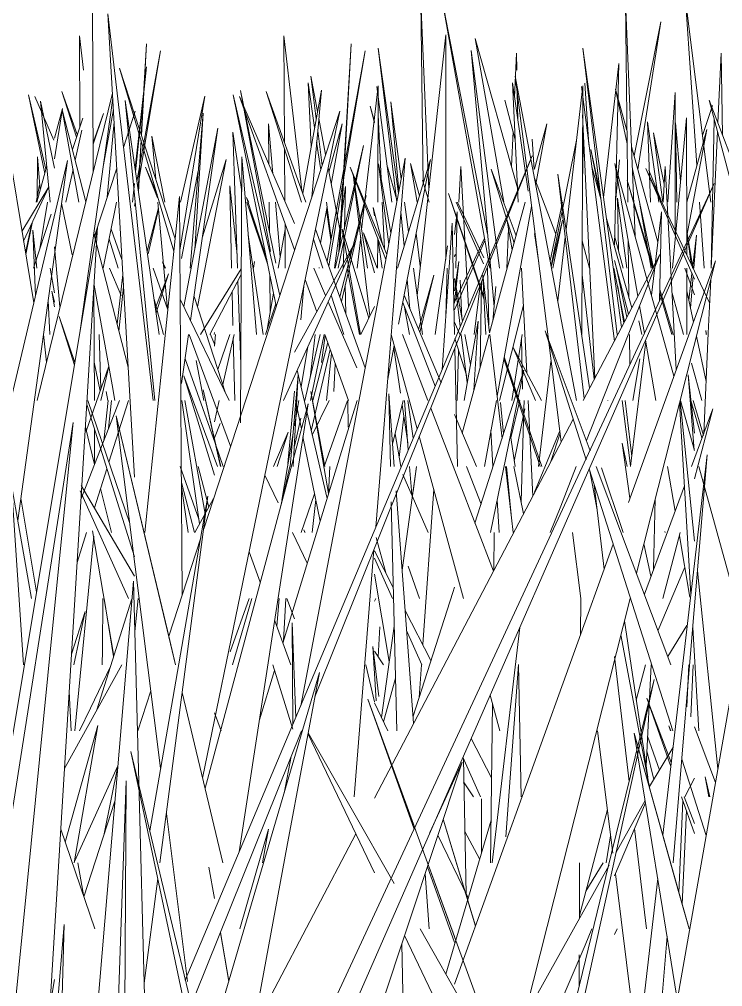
# Model space of a CAD drawing. Header units: millimetres. Extents: x -9575 to 27274, y -4387 to 11354.
# Drawn here: x -6465.49 to -6436.15, y 3075.17 to 3115.57 of the extents above; entities that cross this region are included whole.
import ezdxf

# ---------------------------------------------------------------- set-up
doc = ezdxf.new("R2010")
doc.units = ezdxf.units.MM
doc.layers.add('G-IMPT', color=8, linetype='Continuous', lineweight=9)

# ---------------------------------------------------------------- blocks, each defined once
blk = doc.blocks.new('Grass Array - 25_dwg-V14-North')
at = {"layer": 'G-IMPT'}
for p, q in [((-6445.959, 3106.594), (-6447.846, 3116.378)), ((-6445.868, 3105.172), (-6447.846, 3116.378)), ((-6448.898, 3104.032), (-6447.701, 3114.915)), ((-6447.704, 3105.538), (-6447.701, 3114.915)), ((-6445.277, 3107.931), (-6446.481, 3114.766)), ((-6444.704, 3108.532), (-6446.481, 3114.766)), ((-6446.648, 3114.264), (-6445.687, 3103.568)), ((-6446.648, 3114.264), (-6445.458, 3105.172)), ((-6440.481, 3113.723), (-6441.119, 3108.121)), ((-6440.481, 3113.723), (-6440.664, 3106.147)), ((-6454.795, 3105.381), (-6456.262, 3112.591)), ((-6455.014, 3105.876), (-6456.262, 3112.591)), ((-6440.619, 3112.656), (-6440.134, 3110.362)), ((-6440.619, 3112.656), (-6440.141, 3110.929)), ((-6458.79, 3105.933), (-6457.755, 3112.357)), ((-6458.775, 3107.931), (-6457.755, 3112.357)), ((-6464.209, 3107.931), (-6464.607, 3112.151)), ((-6464.032, 3109.35), (-6464.607, 3112.151)), ((-6464.032, 3109.74), (-6463.694, 3111.849)), ((-6464.032, 3110.611), (-6463.694, 3111.849)), ((-6449.559, 3108.9), (-6449.996, 3112.122)), ((-6449.653, 3108.406), (-6449.996, 3112.122)), ((-6462.85, 3111.439), (-6463.279, 3110.128)), ((-6463.279, 3110.128), (-6462.85, 3111.439)), ((-6462.416, 3110.425), (-6461.979, 3111.635)), ((-6462.415, 3110.351), (-6461.979, 3111.635)), ((-6458.364, 3105.172), (-6457.823, 3111.654)), ((-6458.174, 3105.957), (-6457.823, 3111.654)), ((-6438.237, 3105.172), (-6437.662, 3111.456)), ((-6437.647, 3105.75), (-6437.662, 3111.456)), ((-6436.497, 3111.386), (-6436.632, 3105.172)), ((-6436.632, 3105.172), (-6436.497, 3111.386)), ((-6455.099, 3111.201), (-6455.083, 3109.506)), ((-6455.099, 3111.201), (-6454.917, 3109.122)), ((-6437.65, 3106.53), (-6436.812, 3110.97)), ((-6437.644, 3107.931), (-6436.812, 3110.97)), ((-6462.889, 3110.935), (-6463.165, 3109.682)), ((-6459.8, 3108.896), (-6459.962, 3110.682)), ((-6459.422, 3107.931), (-6459.962, 3110.682)), ((-6456.586, 3110.853), (-6456.391, 3105.172)), ((-6456.586, 3110.853), (-6456.213, 3108.371)), ((-6439.04, 3110.827), (-6438.639, 3107.931)), ((-6439.04, 3110.827), (-6438.586, 3108.682)), ((-6443.307, 3105.275), (-6442.25, 3110.522)), ((-6439.954, 3110.254), (-6438.849, 3106.268)), ((-6441.271, 3108.394), (-6441.642, 3110.127)), ((-6441.271, 3108.212), (-6441.642, 3110.127)), ((-6464.765, 3107.931), (-6464.351, 3109.444)), ((-6449.987, 3106.656), (-6450.507, 3109.533)), ((-6450.081, 3106.161), (-6450.507, 3109.533)), ((-6463.251, 3109.293), (-6463.552, 3107.931)), ((-6445.803, 3109.305), (-6444.851, 3106.214)), ((-6445.803, 3109.305), (-6444.767, 3106.524)), ((-6439.915, 3109.33), (-6439.035, 3105.172)), ((-6465.384, 3106.714), (-6464.258, 3108.572)), ((-6465.316, 3106.302), (-6464.258, 3108.572)), ((-6464.796, 3107.931), (-6464.646, 3108.65)), ((-6464.789, 3107.931), (-6464.646, 3108.65)), ((-6456.635, 3105.172), (-6456.714, 3108.608)), ((-6456.41, 3105.739), (-6456.714, 3108.608)), ((-6452.349, 3105.172), (-6451.883, 3108.58)), ((-6451.933, 3106.806), (-6451.883, 3108.58)), ((-6464.635, 3105.984), (-6464.323, 3107.931)), ((-6463.29, 3105.731), (-6463.733, 3107.891)), ((-6459.308, 3103.469), (-6459.713, 3107.931)), ((-6455.068, 3107.931), (-6455.056, 3106.665)), ((-6454.812, 3107.931), (-6454.612, 3105.643)), ((-6449.259, 3106.688), (-6449.427, 3107.931)), ((-6443.347, 3105.486), (-6442.829, 3107.931)), ((-6440.143, 3105.172), (-6440.538, 3108.1)), ((-6440.494, 3105.922), (-6440.538, 3108.1)), ((-6464.161, 3107.432), (-6464.901, 3105.172)), ((-6464.901, 3105.172), (-6464.161, 3107.432)), ((-6450.678, 3107.357), (-6450.73, 3107.713)), ((-6450.324, 3106.143), (-6450.73, 3107.713)), ((-6449.44, 3106.094), (-6449.572, 3107.529)), ((-6465.236, 3105.822), (-6464.99, 3107)), ((-6465.224, 3105.747), (-6464.962, 3107.06)), ((-6444.926, 3105.941), (-6445.138, 3107.145)), ((-6443.297, 3105.221), (-6442.833, 3107.174)), ((-6443.233, 3105.172), (-6442.833, 3107.174)), ((-6464.932, 3106.757), (-6464.821, 3104.018)), ((-6464.932, 3106.757), (-6464.769, 3105.172)), ((-6464.769, 3105.172), (-6464.932, 3106.757)), ((-6455.94, 3106.551), (-6455.319, 3102.413)), ((-6454.697, 3105.172), (-6454.407, 3106.784)), ((-6451.252, 3102.413), (-6452.025, 3106.803)), ((-6450.91, 3103.084), (-6452.025, 3106.803)), ((-6448.763, 3105.262), (-6448.936, 3106.635)), ((-6440.655, 3106.529), (-6440.295, 3105.172)), ((-6440.295, 3105.172), (-6440.655, 3106.529)), ((-6437.405, 3105.172), (-6437.245, 3106.556)), ((-6437.357, 3105.172), (-6437.245, 3106.556)), ((-6451.979, 3105.172), (-6451.945, 3106.38)), ((-6450.357, 3105.172), (-6450.541, 3106.422)), ((-6463.797, 3103.568), (-6464.032, 3106.062)), ((-6452.979, 3105.172), (-6452.988, 3105.2)), ((-6452.977, 3105.172), (-6452.988, 3105.2)), ((-6448.679, 3102.413), (-6449.053, 3105.172)), ((-6445.911, 3102.815), (-6445.967, 3105.172)), ((-6440.25, 3102.932), (-6440.683, 3105.172)), ((-6440.146, 3103.13), (-6440.583, 3105.172)), ((-6437.639, 3102.413), (-6437.646, 3105.172)), ((-6437.56, 3103.837), (-6437.43, 3104.958)), ((-6456.373, 3104.645), (-6456.254, 3101.17)), ((-6455.04, 3104.891), (-6455.025, 3103.346)), ((-6449.198, 3103.473), (-6449.311, 3104.705)), ((-6447.006, 3102.962), (-6447.339, 3104.745)), ((-6447.339, 3104.745), (-6447.094, 3102.753)), ((-6447.026, 3103.069), (-6447.106, 3104.679)), ((-6437.491, 3103.511), (-6437.383, 3104.85)), ((-6456.58, 3102.782), (-6456.613, 3104.189)), ((-6455.157, 3102.612), (-6454.884, 3104.13)), ((-6451.894, 3104.478), (-6451.869, 3103.263)), ((-6440.529, 3104.413), (-6440.278, 3102.88)), ((-6438.257, 3104.134), (-6437.78, 3102.413)), ((-6437.644, 3104.23), (-6437.368, 3102.928)), ((-6455.225, 3102.413), (-6454.793, 3103.685)), ((-6449.219, 3102.413), (-6449.425, 3103.55)), ((-6445.457, 3099.654), (-6444.462, 3103.629)), ((-6447.111, 3102.413), (-6447.34, 3102.918)), ((-6457.366, 3102.413), (-6457.354, 3102.491)), ((-6464.486, 3102.413), (-6464.366, 3101.247)), ((-6464.366, 3101.247), (-6464.486, 3102.413)), ((-6462.087, 3100.139), (-6462.163, 3102.413)), ((-6457.354, 3101.919), (-6457.309, 3102.413)), ((-6457.211, 3100.946), (-6456.707, 3102.413)), ((-6457.006, 3100.315), (-6456.536, 3102.413)), ((-6456.509, 3099.654), (-6456.569, 3102.267)), ((-6452.886, 3101.242), (-6452.732, 3102.366)), ((-6446.818, 3100.67), (-6447.329, 3102.234)), ((-6447.052, 3102.413), (-6446.803, 3100.388)), ((-6446.668, 3101.154), (-6446.903, 3102.413)), ((-6444.949, 3099.654), (-6444.517, 3102.413)), ((-6437.242, 3102.336), (-6436.841, 3100.441)), ((-6449.591, 3099.951), (-6449.869, 3101.841)), ((-6447.22, 3099.654), (-6447.172, 3101.755)), ((-6457.795, 3099.654), (-6458.122, 3101.317)), ((-6462.122, 3100.037), (-6462.371, 3101.251)), ((-6437.015, 3099.654), (-6437.445, 3101.204)), ((-6457.354, 3098.76), (-6457.154, 3099.654)), ((-6451.792, 3099.654), (-6451.768, 3098.534)), ((-6449.265, 3097.585), (-6449.424, 3099.654)), ((-6449.06, 3098.073), (-6449.279, 3099.654)), ((-6444.987, 3098.092), (-6444.617, 3099.654)), ((-6449.289, 3097.888), (-6449.521, 3099.472)), ((-6444.844, 3097.112), (-6444.407, 3099.297)), ((-6449.452, 3099), (-6449.642, 3097.267)), ((-6449.577, 3096.895), (-6449.817, 3098.26)), ((-6449.123, 3095.727), (-6449.212, 3096.895)), ((-6450.678, 3091.271), (-6450.618, 3091.377))]:
    blk.add_line(p, q, dxfattribs=at)
blk = doc.blocks.new('Grass Array - 25_dwg-V18-North')
at = {"layer": 'G-IMPT'}
for p in [(-6441.271, 3108.394), (-6441.271, 3108.212)]:
    blk.add_line(p, (-6441.642, 3110.127), dxfattribs=at)
blk = doc.blocks.new('Grass Array - Grass Array-440235-North')
for name in ['Grass Array - 25_dwg-V14-North', 'Grass Array - 25_dwg-V18-North']:
    blk.add_blockref(name, (0, 0))
blk = doc.blocks.new('Grass Array - 25_dwg-V28-North')
at = {"layer": 'G-IMPT'}
for p, q in [((-6451.955, 3109.336), (-6451.655, 3114.546)), ((-6451.928, 3109.483), (-6451.655, 3114.546)), ((-6446.542, 3105.172), (-6447.593, 3108.297)), ((-6446.523, 3105.172), (-6447.593, 3108.297)), ((-6439.037, 3105.182), (-6439.857, 3107.92)), ((-6439.072, 3105.172), (-6439.855, 3107.882))]:
    blk.add_line(p, q, dxfattribs=at)
blk = doc.blocks.new('Grass Array - 25_dwg-V32-North')
at = {"layer": 'G-IMPT'}
for p, q in [((-6451.955, 3109.336), (-6451.655, 3114.546)), ((-6451.928, 3109.483), (-6451.655, 3114.546)), ((-6446.101, 3103.86), (-6447.593, 3108.297)), ((-6446.106, 3103.954), (-6447.593, 3108.297)), ((-6452.157, 3105.833), (-6452.036, 3107.931)), ((-6452.116, 3106.011), (-6452.012, 3107.931)), ((-6439.034, 3105.172), (-6439.857, 3107.92)), ((-6439.072, 3105.172), (-6439.855, 3107.882)), ((-6450.678, 3103.579), (-6451.24, 3102.413)), ((-6457.361, 3098.08), (-6457.821, 3100.092)), ((-6457.368, 3098.069), (-6457.821, 3100.092)), ((-6437.024, 3098.088), (-6437.476, 3099.654)), ((-6436.944, 3098.19), (-6437.383, 3099.654))]:
    blk.add_line(p, q, dxfattribs=at)
blk = doc.blocks.new('Grass Array - 25_dwg-V36-North')
at = {"layer": 'G-IMPT'}
for p, q in [((-6451.955, 3109.336), (-6451.655, 3114.546)), ((-6451.928, 3109.483), (-6451.655, 3114.546)), ((-6446.101, 3103.86), (-6447.593, 3108.297)), ((-6446.106, 3103.954), (-6447.593, 3108.297)), ((-6452.157, 3105.833), (-6452.036, 3107.931)), ((-6452.116, 3106.011), (-6452.012, 3107.931)), ((-6439.034, 3105.172), (-6439.857, 3107.92)), ((-6439.072, 3105.172), (-6439.855, 3107.882)), ((-6450.678, 3103.579), (-6451.24, 3102.413)), ((-6444.687, 3099.654), (-6445.273, 3101.397)), ((-6444.634, 3099.654), (-6445.258, 3101.477)), ((-6457.361, 3098.08), (-6457.821, 3100.092)), ((-6457.368, 3098.069), (-6457.821, 3100.092)), ((-6437.024, 3098.088), (-6437.476, 3099.654)), ((-6436.944, 3098.19), (-6437.383, 3099.654))]:
    blk.add_line(p, q, dxfattribs=at)
blk = doc.blocks.new('Grass Array - Grass Array-440908-North')
for name in ['Grass Array - 25_dwg-V32-North', 'Grass Array - 25_dwg-V36-North', 'Grass Array - 25_dwg-V36-North', 'Grass Array - 25_dwg-V28-North']:
    blk.add_blockref(name, (0, 0))
blk = doc.blocks.new('Grass Array - 25_dwg-V38-North')
at = {"layer": 'G-IMPT'}
for p, q in [((-6460.404, 3110.748), (-6460.185, 3114.546)), ((-6460.392, 3110.713), (-6460.185, 3114.546)), ((-6460.485, 3109.336), (-6460.417, 3110.521)), ((-6455.135, 3105.358), (-6456, 3107.931)), ((-6455.162, 3105.488), (-6455.998, 3107.931))]:
    blk.add_line(p, q, dxfattribs=at)
blk = doc.blocks.new('Grass Array - 25_dwg-V42-North')
at = {"layer": 'G-IMPT'}
for p, q in [((-6448.644, 3108.703), (-6448.735, 3116.314)), ((-6448.41, 3108.473), (-6448.735, 3116.314)), ((-6437.222, 3109.474), (-6437.702, 3116.393)), ((-6436.638, 3107.931), (-6437.702, 3116.393)), ((-6439.845, 3109.862), (-6438.729, 3115.463)), ((-6439.689, 3109.299), (-6438.729, 3115.463)), ((-6462.964, 3111.092), (-6462.987, 3114.884)), ((-6462.822, 3113.449), (-6462.987, 3114.884)), ((-6460.584, 3108.79), (-6459.597, 3114.247)), ((-6460.554, 3108.587), (-6459.597, 3114.247)), ((-6460.404, 3110.748), (-6460.185, 3114.546)), ((-6460.392, 3110.713), (-6460.185, 3114.546)), ((-6450.519, 3114.365), (-6449.746, 3107.931)), ((-6450.519, 3114.365), (-6449.674, 3108.296)), ((-6444.829, 3112.296), (-6444.744, 3114.151)), ((-6444.732, 3113.449), (-6444.744, 3114.151)), ((-6453.054, 3111.722), (-6453.332, 3113.194)), ((-6453.109, 3111.417), (-6453.332, 3113.194)), ((-6453.318, 3110.256), (-6453.449, 3112.917)), ((-6453.176, 3111.044), (-6453.449, 3112.917)), ((-6451.214, 3106.79), (-6450.516, 3112.795)), ((-6449.948, 3107.931), (-6450.575, 3112.756)), ((-6450.535, 3107.931), (-6450.516, 3112.795)), ((-6441.906, 3112.905), (-6441.73, 3110.329)), ((-6441.73, 3110.329), (-6441.906, 3112.905)), ((-6464.386, 3109.317), (-6465.106, 3112.411)), ((-6464.436, 3109.133), (-6465.106, 3112.411)), ((-6464.841, 3112.346), (-6464.055, 3110.528)), ((-6463.075, 3110.751), (-6463.721, 3112.557)), ((-6463.111, 3110.643), (-6463.721, 3112.557)), ((-6444.802, 3110.534), (-6445.239, 3112.187)), ((-6444.697, 3111.389), (-6444.716, 3112.508)), ((-6438.431, 3107.949), (-6438.133, 3112.505)), ((-6438.135, 3106.554), (-6438.133, 3112.505)), ((-6461.986, 3109.491), (-6461.571, 3111.796)), ((-6450.678, 3111.302), (-6450.86, 3111.943)), ((-6450.678, 3111.24), (-6450.86, 3111.943)), ((-6436.988, 3110.717), (-6436.573, 3111.974)), ((-6461.146, 3110.221), (-6460.654, 3111.732)), ((-6452.714, 3109.92), (-6452.999, 3111.429)), ((-6450.397, 3108.923), (-6450.52, 3111.582)), ((-6461.822, 3108.143), (-6461.542, 3111.286)), ((-6452.574, 3109.178), (-6452.02, 3111.207)), ((-6452.48, 3108.68), (-6452.02, 3111.207)), ((-6439.279, 3111.29), (-6439.165, 3107.931)), ((-6439.279, 3111.29), (-6438.81, 3107.931)), ((-6438.81, 3107.931), (-6439.279, 3111.29)), ((-6438.11, 3111.246), (-6438.062, 3107.931)), ((-6438.11, 3111.246), (-6437.903, 3108.828)), ((-6452.863, 3109.46), (-6453.045, 3110.909)), ((-6444.96, 3109.431), (-6444.894, 3110.88)), ((-6441.954, 3110.81), (-6442.002, 3108.776)), ((-6460.536, 3108.459), (-6460.417, 3110.521)), ((-6460.52, 3108.35), (-6460.405, 3110.48)), ((-6452.92, 3109.286), (-6453.088, 3110.435)), ((-6464.746, 3108.003), (-6464.735, 3109.821)), ((-6464.624, 3108.447), (-6464.735, 3109.821)), ((-6460.225, 3109.393), (-6459.73, 3108.118)), ((-6460.225, 3109.393), (-6459.742, 3108.247)), ((-6458.064, 3103.563), (-6456.868, 3109.707)), ((-6457.85, 3106.488), (-6456.868, 3109.707)), ((-6452.126, 3106.805), (-6452.609, 3109.367)), ((-6449.763, 3108.078), (-6450.139, 3109.403)), ((-6448.892, 3107.931), (-6449.171, 3109.55)), ((-6448.798, 3108.199), (-6449.171, 3109.55)), ((-6447.156, 3107.931), (-6447.076, 3109.425)), ((-6446.756, 3103.557), (-6447.076, 3109.425)), ((-6440.452, 3109.702), (-6440.614, 3107.931)), ((-6462.354, 3106.509), (-6461.431, 3109.345)), ((-6458.721, 3105.583), (-6458.025, 3109.236)), ((-6450.973, 3105.172), (-6451.559, 3109.107)), ((-6450.863, 3103.181), (-6451.559, 3109.107)), ((-6438.732, 3108.039), (-6439.228, 3109.273)), ((-6448.39, 3107.931), (-6448.666, 3108.853)), ((-6448.399, 3107.931), (-6448.666, 3108.853)), ((-6443.111, 3106.6), (-6444.002, 3108.94)), ((-6462.001, 3105.172), (-6461.434, 3107.931)), ((-6460.694, 3107.76), (-6460.665, 3107.931)), ((-6455.135, 3105.358), (-6456, 3107.931)), ((-6455.162, 3105.488), (-6455.998, 3107.931)), ((-6452.926, 3106.222), (-6452.649, 3107.749)), ((-6452.482, 3106.42), (-6452.672, 3107.931)), ((-6450.26, 3105.992), (-6450.351, 3107.931)), ((-6446.133, 3105.352), (-6447.262, 3107.931)), ((-6446.113, 3105.614), (-6447.211, 3107.931)), ((-6439.137, 3105.172), (-6439.602, 3107.851)), ((-6436.923, 3105.172), (-6437.115, 3107.931)), ((-6460.16, 3105.886), (-6459.691, 3107.689)), ((-6460.122, 3105.774), (-6459.687, 3107.644)), ((-6452.493, 3106.357), (-6452.675, 3107.604)), ((-6447.225, 3107.529), (-6447.34, 3106.587)), ((-6447.225, 3107.529), (-6447.278, 3105.172)), ((-6461.214, 3105.543), (-6461.665, 3106.806)), ((-6445.155, 3105.172), (-6445.08, 3106.814)), ((-6437.635, 3106.609), (-6437.459, 3105.352)), ((-6437.63, 3106.632), (-6437.392, 3105.211)), ((-6437.392, 3105.211), (-6437.63, 3106.632)), ((-6461.366, 3105.172), (-6461.752, 3106.383)), ((-6451.402, 3105.172), (-6451.25, 3106.477)), ((-6450.546, 3105.172), (-6450.541, 3106.423)), ((-6447.34, 3103.439), (-6446.073, 3106.334)), ((-6447.336, 3103.753), (-6446.09, 3106.434)), ((-6441.699, 3105.172), (-6442.012, 3106.321)), ((-6447.34, 3105.655), (-6447.302, 3105.751)), ((-6447.34, 3105.679), (-6447.302, 3105.751)), ((-6455.729, 3105.172), (-6455.687, 3105.451)), ((-6455.717, 3105.172), (-6455.687, 3105.451)), ((-6461.738, 3105.172), (-6461.244, 3104.029)), ((-6451.297, 3102.413), (-6451.817, 3105.172)), ((-6437.326, 3104.059), (-6437.732, 3105.172)), ((-6439.524, 3102.413), (-6439.652, 3102.977)), ((-6457.513, 3102.413), (-6457.354, 3102.004)), ((-6444.504, 3100.129), (-6444.541, 3102.265)), ((-6461.799, 3099.654), (-6461.864, 3100.027)), ((-6461.794, 3099.654), (-6461.864, 3100.027)), ((-6457.112, 3098.695), (-6457.354, 3098.092))]:
    blk.add_line(p, q, dxfattribs=at)
blk = doc.blocks.new('Grass Array - Grass Array-V47-North')
for name in ['Grass Array - 25_dwg-V42-North', 'Grass Array - 25_dwg-V38-North', 'Grass Array - 25_dwg-V38-North', 'Grass Array - 25_dwg-V38-North']:
    blk.add_blockref(name, (0, 0))
blk = doc.blocks.new('Grass Array - 25_dwg-V49-North')
at = {"layer": 'G-IMPT'}
for p, q in [((-6462.446, 3116.683), (-6462.41, 3109.226)), ((-6440.105, 3107.931), (-6440.205, 3116.314)), ((-6439.798, 3106.5), (-6440.205, 3116.314)), ((-6460.397, 3103.834), (-6461.799, 3115.791)), ((-6460.694, 3096.445), (-6461.799, 3115.791)), ((-6454.429, 3110.426), (-6454.457, 3114.884)), ((-6453.713, 3108.422), (-6454.457, 3114.884)), ((-6452.655, 3105.463), (-6451.067, 3114.247)), ((-6452.585, 3105.268), (-6451.067, 3114.247)), ((-6452.157, 3105.833), (-6451.655, 3114.546)), ((-6452.116, 3106.011), (-6451.655, 3114.546)), ((-6441.989, 3114.365), (-6440.552, 3102.413)), ((-6441.989, 3114.365), (-6440.366, 3102.712)), ((-6436.347, 3111.238), (-6436.214, 3114.151)), ((-6436.155, 3110.734), (-6436.214, 3114.151)), ((-6458.988, 3106.4), (-6461.311, 3113.534)), ((-6459.041, 3105.885), (-6461.311, 3113.534)), ((-6460.667, 3109.357), (-6460.181, 3113.585)), ((-6460.643, 3109.196), (-6460.181, 3113.585)), ((-6442.246, 3099.654), (-6444.802, 3113.194)), ((-6443.338, 3101.527), (-6444.802, 3113.194)), ((-6453.671, 3108.304), (-6452.893, 3112.613)), ((-6453.292, 3108.143), (-6452.893, 3112.613)), ((-6444.674, 3107.931), (-6444.919, 3112.917)), ((-6444.259, 3108.387), (-6444.919, 3112.917)), ((-6442.684, 3106.79), (-6441.985, 3112.795)), ((-6440.664, 3102.129), (-6442.045, 3112.756)), ((-6442.027, 3102.413), (-6441.985, 3112.795)), ((-6464.889, 3103.729), (-6466.337, 3112.468)), ((-6464.756, 3099.654), (-6461.61, 3112.489)), ((-6462.951, 3102.567), (-6461.598, 3112.279)), ((-6454.628, 3104.041), (-6456.576, 3112.411)), ((-6454.774, 3103.592), (-6456.576, 3112.411)), ((-6456.311, 3112.346), (-6454.016, 3105.946)), ((-6456.311, 3112.346), (-6454.016, 3107.04)), ((-6453.537, 3107.931), (-6455.191, 3112.557)), ((-6453.716, 3107.931), (-6455.191, 3112.557)), ((-6433.651, 3100.615), (-6436.709, 3112.187)), ((-6432.986, 3102.413), (-6436.709, 3112.187)), ((-6462.723, 3107.951), (-6463.704, 3111.79)), ((-6463.004, 3107.931), (-6463.704, 3111.79)), ((-6459.837, 3099.654), (-6461.077, 3112.172)), ((-6459.654, 3102.413), (-6461.077, 3112.172)), ((-6457.801, 3094.295), (-6452.124, 3111.732)), ((-6454.481, 3100.253), (-6452.124, 3111.732)), ((-6441.479, 3100.59), (-6441.99, 3111.582)), ((-6458.628, 3103.579), (-6457.205, 3111.019)), ((-6458.347, 3102.993), (-6457.205, 3111.019)), ((-6444.002, 3109.33), (-6443.49, 3111.207)), ((-6443.95, 3108.68), (-6443.49, 3111.207)), ((-6444.011, 3109.299), (-6444.099, 3110.564)), ((-6436.625, 3105.172), (-6436.363, 3110.88)), ((-6454.414, 3107.96), (-6454.428, 3110.163)), ((-6452.309, 3105.172), (-6451.131, 3110.295)), ((-6452.196, 3105.172), (-6451.131, 3110.295)), ((-6458.568, 3075.452), (-6444.103, 3109.868)), ((-6456.267, 3098.722), (-6456.205, 3109.821)), ((-6455.605, 3102.413), (-6456.205, 3109.821)), ((-6453.753, 3086.907), (-6449.394, 3109.764)), ((-6450.278, 3098.668), (-6449.394, 3109.764)), ((-6448.582, 3098.695), (-6444.103, 3109.868)), ((-6466.056, 3098.781), (-6463.487, 3109.674)), ((-6465.562, 3094.637), (-6463.487, 3109.674)), ((-6451.695, 3109.393), (-6450.199, 3105.543)), ((-6451.695, 3109.393), (-6450.159, 3105.752)), ((-6449.721, 3105.172), (-6448.338, 3109.707)), ((-6449.673, 3102.844), (-6448.338, 3109.707)), ((-6441.233, 3108.078), (-6441.609, 3109.403)), ((-6439.684, 3104.012), (-6440.641, 3109.55)), ((-6438.184, 3100.665), (-6440.641, 3109.55)), ((-6438.626, 3107.931), (-6438.546, 3109.425)), ((-6438.083, 3100.945), (-6438.546, 3109.425)), ((-6441.698, 3100.173), (-6443.029, 3109.107)), ((-6441.929, 3099.733), (-6443.029, 3109.107)), ((-6437.326, 3104.719), (-6439.349, 3109.342)), ((-6436.691, 3103.73), (-6439.349, 3109.342)), ((-6463.072, 3048), (-6436.503, 3108.71)), ((-6460.776, 3107.931), (-6460.694, 3108.709)), ((-6441.464, 3098.032), (-6436.503, 3108.71)), ((-6439.034, 3105.172), (-6440.136, 3108.853)), ((-6439.072, 3105.172), (-6440.136, 3108.853)), ((-6460.253, 3094.136), (-6458.805, 3108.174)), ((-6458.735, 3097.452), (-6458.805, 3108.174)), ((-6452.126, 3103.983), (-6451.025, 3108.209)), ((-6452.056, 3103.786), (-6451.025, 3108.209)), ((-6446.101, 3103.86), (-6447.593, 3108.297)), ((-6446.106, 3103.954), (-6447.593, 3108.297)), ((-6455.17, 3105.532), (-6456.01, 3108.131)), ((-6455.922, 3107.931), (-6456.01, 3108.131)), ((-6445.871, 3102.474), (-6444.383, 3107.931)), ((-6445.558, 3099.827), (-6444.119, 3107.749)), ((-6438.695, 3107.529), (-6439.119, 3104.047)), ((-6438.695, 3107.529), (-6438.778, 3103.812)), ((-6454.396, 3105.172), (-6454.408, 3107.039)), ((-6447.858, 3100.935), (-6447.43, 3107.058)), ((-6447.333, 3102.413), (-6447.43, 3107.058)), ((-6439.941, 3103.522), (-6440.998, 3107.247)), ((-6468.511, 3069.306), (-6462.227, 3106.897)), ((-6462.873, 3096.341), (-6462.227, 3106.897)), ((-6460.957, 3101.043), (-6462.385, 3106.63)), ((-6451.063, 3101.01), (-6453.135, 3106.806)), ((-6450.678, 3104.982), (-6451.134, 3106.648)), ((-6450.567, 3105.172), (-6451.134, 3106.648)), ((-6443.824, 3105.403), (-6444.002, 3106.621)), ((-6454.472, 3099.654), (-6451.47, 3106.283)), ((-6454.016, 3101.67), (-6451.47, 3106.283)), ((-6452.836, 3105.172), (-6453.222, 3106.383)), ((-6443.03, 3103.809), (-6442.72, 3106.477)), ((-6440.057, 3103.93), (-6440.086, 3106.334)), ((-6447.625, 3106.103), (-6448.143, 3102.413)), ((-6448.143, 3102.413), (-6447.625, 3106.103)), ((-6441.97, 3099.654), (-6438.772, 3105.751)), ((-6441.83, 3097.978), (-6438.772, 3105.751)), ((-6459.423, 3105.172), (-6459.525, 3105.446)), ((-6459.393, 3105.172), (-6459.525, 3105.446)), ((-6447.34, 3103.716), (-6447.157, 3105.451)), ((-6447.34, 3104.232), (-6447.157, 3105.451)), ((-6440.083, 3103.251), (-6440.664, 3105.498)), ((-6440.083, 3095.398), (-6436.447, 3105.481)), ((-6439.744, 3092.441), (-6436.447, 3105.481)), ((-6464.032, 3104.142), (-6464.2, 3105.172)), ((-6461.415, 3102.836), (-6461.177, 3104.908)), ((-6459.294, 3103.43), (-6459.909, 3105.172)), ((-6459.816, 3103.525), (-6459.269, 3104.934)), ((-6459.784, 3103.307), (-6459.269, 3104.934)), ((-6457.94, 3102.413), (-6456.231, 3105.144)), ((-6457.546, 3102.413), (-6456.233, 3104.912)), ((-6453.208, 3105.172), (-6452.714, 3104.029)), ((-6447.649, 3105.172), (-6447.702, 3103.165)), ((-6444.324, 3100.807), (-6444.538, 3105.172)), ((-6453.568, 3104.698), (-6453.087, 3103.354)), ((-6448.839, 3102.622), (-6448.2, 3104.888)), ((-6448.784, 3102.493), (-6448.2, 3104.888)), ((-6446.205, 3104.625), (-6446.263, 3101.035)), ((-6446.155, 3104.884), (-6446.026, 3102.413)), ((-6446.155, 3104.884), (-6445.871, 3102.474)), ((-6442.017, 3104.902), (-6441.503, 3100.545)), ((-6436.749, 3102.461), (-6436.647, 3104.692)), ((-6464.032, 3103.76), (-6464.143, 3104.209)), ((-6464.032, 3103.556), (-6464.143, 3104.209)), ((-6462.386, 3104.298), (-6462.364, 3099.654)), ((-6461.62, 3100.303), (-6462.376, 3104.468)), ((-6461.342, 3102.551), (-6461.148, 3104.396)), ((-6453.75, 3103.017), (-6453.624, 3104.429)), ((-6446.272, 3104.459), (-6446.511, 3102.413)), ((-6446.272, 3104.459), (-6446.511, 3102.413)), ((-6445.619, 3104.406), (-6445.736, 3102.968)), ((-6445.736, 3102.968), (-6445.619, 3104.406)), ((-6438.274, 3102.413), (-6438.771, 3104.133)), ((-6438.208, 3102.413), (-6438.768, 3104.282)), ((-6464.217, 3102.413), (-6464.293, 3103.831)), ((-6460.397, 3103.834), (-6459.907, 3099.654)), ((-6459.483, 3102.413), (-6459.867, 3103.875)), ((-6456.743, 3099.654), (-6458.777, 3103.888)), ((-6456.889, 3099.958), (-6458.204, 3103.995)), ((-6452.605, 3103.777), (-6451.408, 3101.01)), ((-6451.956, 3102.413), (-6452.479, 3104.054)), ((-6449.499, 3103.741), (-6448.144, 3100.254)), ((-6449.44, 3104.046), (-6447.896, 3100.388)), ((-6450.678, 3103.579), (-6451.24, 3102.413)), ((-6439.414, 3102.445), (-6439.615, 3103.609)), ((-6463.83, 3103.161), (-6463.193, 3101.12)), ((-6463.83, 3103.161), (-6463.173, 3101.235)), ((-6463.173, 3101.235), (-6463.83, 3103.161)), ((-6446.932, 3099.654), (-6446.35, 3102.961)), ((-6446.527, 3100.066), (-6446.35, 3102.961)), ((-6443.557, 3102.564), (-6441.837, 3097.168)), ((-6443.557, 3102.564), (-6441.67, 3097.554)), ((-6436.824, 3102.413), (-6436.853, 3102.575)), ((-6436.838, 3102.413), (-6436.853, 3102.575)), ((-6458.722, 3100.357), (-6458.429, 3102.413)), ((-6456.679, 3097.742), (-6458.404, 3102.413)), ((-6453.577, 3099.654), (-6452.943, 3102.413)), ((-6453.36, 3100.597), (-6453.152, 3102.413)), ((-6453.344, 3099.654), (-6452.77, 3102.413)), ((-6452.749, 3102.413), (-6451.76, 3099.654)), ((-6448.895, 3098.466), (-6449.975, 3102.413)), ((-6448.449, 3099.654), (-6449.508, 3102.413)), ((-6447.011, 3098.291), (-6445.888, 3102.413)), ((-6445.864, 3102.413), (-6445.352, 3098.069)), ((-6440.023, 3101.133), (-6440.039, 3102.413)), ((-6439.355, 3102.109), (-6439.976, 3097.015)), ((-6438.931, 3099.654), (-6439.366, 3102.169)), ((-6436.749, 3102.461), (-6436.941, 3098.261)), ((-6453.74, 3100.224), (-6453.454, 3101.902)), ((-6453.313, 3098.39), (-6452.523, 3101.781)), ((-6453.254, 3099.654), (-6452.625, 3102.067)), ((-6450.134, 3100.477), (-6449.848, 3101.948)), ((-6447.218, 3096.895), (-6447.321, 3101.841)), ((-6443.962, 3099.654), (-6444.888, 3101.86)), ((-6443.706, 3099.654), (-6444.888, 3101.86)), ((-6457.329, 3097.869), (-6458.574, 3101.394)), ((-6452.676, 3099.654), (-6452.464, 3101.617)), ((-6443.759, 3096.895), (-6445.273, 3101.397)), ((-6443.966, 3097.704), (-6445.258, 3101.477)), ((-6443.324, 3101.284), (-6443.834, 3096.895)), ((-6443.338, 3101.527), (-6442.884, 3097.91)), ((-6439.602, 3101.388), (-6439.9, 3099.654)), ((-6462.7, 3098.375), (-6461.761, 3101.078)), ((-6462.086, 3099.654), (-6461.76, 3101.074)), ((-6452.653, 3095.556), (-6453.901, 3100.916)), ((-6452.371, 3100.032), (-6452.31, 3101.188)), ((-6446.483, 3094.534), (-6444.441, 3100.916)), ((-6445.831, 3094.136), (-6444.441, 3100.916)), ((-6457.354, 3096.535), (-6458.63, 3100.675)), ((-6457.228, 3096.895), (-6458.63, 3100.675)), ((-6454.188, 3096.895), (-6453.863, 3100.729)), ((-6454.071, 3096.895), (-6453.863, 3100.729)), ((-6437.591, 3100.726), (-6437.331, 3097.582)), ((-6437.591, 3100.726), (-6437.326, 3098.293)), ((-6437.326, 3098.293), (-6437.591, 3100.726)), ((-6461.62, 3100.303), (-6461.502, 3099.654)), ((-6454.481, 3100.253), (-6457.845, 3083.876)), ((-6457.089, 3096.895), (-6457.821, 3100.092)), ((-6457.105, 3096.895), (-6457.821, 3100.092)), ((-6462.923, 3095.521), (-6461.319, 3099.654)), ((-6462.634, 3099.654), (-6460.884, 3094.519)), ((-6460.884, 3094.519), (-6462.634, 3099.654)), ((-6461.974, 3097.965), (-6461.781, 3099.654)), ((-6461.647, 3099.654), (-6461.769, 3098.494)), ((-6461.757, 3097.08), (-6460.941, 3099.654)), ((-6458.709, 3099.654), (-6457.976, 3094.495)), ((-6458.595, 3099.654), (-6457.741, 3094.921)), ((-6457.741, 3094.921), (-6458.595, 3099.654)), ((-6454.286, 3097.013), (-6454.016, 3100.034)), ((-6454.016, 3098.599), (-6453.837, 3099.654)), ((-6453.97, 3099.654), (-6453.726, 3098.463)), ((-6452.589, 3095.767), (-6453.334, 3100.027)), ((-6452.749, 3096.895), (-6453.334, 3100.027)), ((-6452.569, 3099.654), (-6453.269, 3098.201)), ((-6451.808, 3099.654), (-6452.773, 3096.895)), ((-6451.64, 3098.88), (-6451.404, 3099.654)), ((-6450.082, 3099.932), (-6450.01, 3096.895)), ((-6450.082, 3099.932), (-6449.853, 3096.895)), ((-6449.923, 3097.825), (-6449.477, 3099.654)), ((-6445.59, 3099.654), (-6446.091, 3096.895)), ((-6444.44, 3099.297), (-6444.429, 3099.654)), ((-6444.07, 3095.653), (-6444.267, 3099.654)), ((-6440.937, 3099.654), (-6440.936, 3099.661)), ((-6440.937, 3099.654), (-6440.936, 3099.661)), ((-6440.342, 3099.654), (-6439.987, 3096.923)), ((-6440.221, 3099.654), (-6439.94, 3097.316)), ((-6437.326, 3097.563), (-6437.904, 3099.654)), ((-6437.024, 3098.088), (-6437.476, 3099.654)), ((-6436.944, 3098.19), (-6437.383, 3099.654)), ((-6462.681, 3099.482), (-6460.694, 3093.119)), ((-6457.746, 3083.462), (-6453.445, 3099.512)), ((-6454.87, 3090.237), (-6453.445, 3099.512)), ((-6447.184, 3096.36), (-6448.326, 3099.334)), ((-6445.291, 3098.261), (-6445.412, 3099.563)), ((-6444.44, 3099.297), (-6444.558, 3095.413)), ((-6437.477, 3091.545), (-6437.945, 3099.556)), ((-6437.326, 3093.778), (-6437.926, 3099.633)), ((-6437.446, 3096.895), (-6436.558, 3099.299)), ((-6437.326, 3096.38), (-6436.558, 3099.299)), ((-6461.448, 3099.007), (-6459.598, 3084.295)), ((-6461.448, 3099.007), (-6459.316, 3090.053)), ((-6458.974, 3088.618), (-6461.448, 3099.007)), ((-6451.64, 3098.88), (-6454.494, 3089.52)), ((-6454.016, 3097.744), (-6453.747, 3098.916)), ((-6450.678, 3083.05), (-6442.38, 3098.871)), ((-6447.34, 3099.07), (-6447.112, 3098.53)), ((-6471.206, 3048), (-6463.248, 3098.738)), ((-6464.134, 3089.846), (-6463.248, 3098.738)), ((-6462.356, 3096.983), (-6462.739, 3098.533)), ((-6462.358, 3098.447), (-6462.351, 3096.996)), ((-6448.582, 3098.695), (-6453.161, 3087.272)), ((-6450.278, 3098.668), (-6450.622, 3094.358)), ((-6446.423, 3096.895), (-6447.112, 3098.53)), ((-6454.893, 3096.895), (-6454.28, 3098.334)), ((-6454.737, 3096.895), (-6454.28, 3098.334)), ((-6454.545, 3095.491), (-6454.072, 3098.271)), ((-6453.658, 3098.128), (-6452.94, 3094.615)), ((-6446.956, 3091.377), (-6448.811, 3098.157)), ((-6445.816, 3098.408), (-6445.737, 3096.895)), ((-6444.812, 3096.895), (-6445.001, 3098.186)), ((-6444.002, 3095.819), (-6442.944, 3098.385)), ((-6443.328, 3097.063), (-6442.932, 3098.291)), ((-6457.329, 3097.869), (-6456.985, 3096.895)), ((-6441.464, 3098.032), (-6456.091, 3066.547)), ((-6443.966, 3097.704), (-6443.689, 3096.895)), ((-6440.129, 3096.895), (-6440.339, 3097.868)), ((-6440.02, 3095.572), (-6440.339, 3097.868)), ((-6458.735, 3097.452), (-6458.697, 3091.544)), ((-6438.646, 3081.501), (-6436.797, 3097.379)), ((-6437.514, 3088.755), (-6436.797, 3097.379)), ((-6458.004, 3094.693), (-6458.778, 3096.895)), ((-6457.587, 3095.2), (-6458.032, 3096.895)), ((-6454.6, 3095.203), (-6454.211, 3096.895)), ((-6452.596, 3095.743), (-6452.536, 3096.895)), ((-6449.525, 3092.566), (-6448.917, 3096.895)), ((-6448.917, 3096.895), (-6449.064, 3095.85)), ((-6446.839, 3096.895), (-6446.229, 3095.326)), ((-6445.214, 3096.895), (-6444.962, 3094.755)), ((-6444.978, 3094.89), (-6445.164, 3096.895)), ((-6444.455, 3094.915), (-6444.863, 3096.895)), ((-6442.907, 3095.241), (-6442.256, 3096.895)), ((-6441.422, 3096.895), (-6439.919, 3092.905)), ((-6440.306, 3094.136), (-6441.2, 3096.835)), ((-6439.991, 3096.895), (-6439.976, 3097.015)), ((-6438.454, 3096.895), (-6438.133, 3095.036)), ((-6435.722, 3091.763), (-6437.141, 3096.895)), ((-6462.364, 3095.163), (-6461.845, 3096.803)), ((-6454.689, 3095.375), (-6455.245, 3096.534)), ((-6448.434, 3094.136), (-6449.486, 3096.567)), ((-6441.718, 3096.794), (-6438.232, 3085.859)), ((-6441.383, 3095.081), (-6441.689, 3096.701)), ((-6465.321, 3088.618), (-6465.822, 3096.112)), ((-6464.99, 3091.377), (-6465.822, 3096.112)), ((-6462.873, 3096.341), (-6464.866, 3063.788)), ((-6460.694, 3092.314), (-6462.918, 3096.108)), ((-6458.183, 3094.136), (-6458.727, 3096.22)), ((-6458.726, 3096.052), (-6458.447, 3094.136)), ((-6447.184, 3096.36), (-6445.71, 3092.522)), ((-6441.505, 3096.127), (-6441.092, 3092.601)), ((-6439.415, 3091.568), (-6437.743, 3096.093)), ((-6460.94, 3091.377), (-6462.962, 3095.875)), ((-6461.651, 3094.136), (-6462.107, 3095.976)), ((-6459.631, 3080.341), (-6457.622, 3095.66)), ((-6459.091, 3087.207), (-6457.622, 3095.66)), ((-6453.173, 3095.753), (-6453.739, 3094.136)), ((-6449.776, 3095.883), (-6449.382, 3090.673)), ((-6448.206, 3095.949), (-6448.66, 3089.456)), ((-6464.775, 3091.652), (-6465.434, 3095.568)), ((-6458.174, 3094.136), (-6457.391, 3095.555)), ((-6453.272, 3094.136), (-6453.124, 3095.513)), ((-6449.975, 3095.414), (-6449.749, 3085.859)), ((-6445.471, 3094.136), (-6445.551, 3095.504)), ((-6442.907, 3095.241), (-6443.341, 3094.136)), ((-6438.964, 3095.526), (-6439.029, 3092.611)), ((-6444.889, 3094.136), (-6444.962, 3094.755)), ((-6463.085, 3092.889), (-6462.689, 3094.136)), ((-6462.443, 3094.215), (-6461.552, 3088.975)), ((-6454.094, 3094.136), (-6453.478, 3092.853)), ((-6453.575, 3094.136), (-6453.622, 3094.248)), ((-6453.569, 3094.136), (-6453.622, 3094.248)), ((-6445.695, 3092.552), (-6445.676, 3094.136)), ((-6442.411, 3094.136), (-6442.065, 3091.377)), ((-6438.642, 3091.377), (-6437.916, 3094.136)), ((-6438.557, 3094.18), (-6438.552, 3094.136)), ((-6438.557, 3094.18), (-6438.549, 3094.136)), ((-6438.549, 3094.136), (-6438.557, 3094.18)), ((-6463.178, 3085.859), (-6462.383, 3093.986)), ((-6459.26, 3089.816), (-6457.926, 3093.912)), ((-6450.208, 3092.46), (-6450.604, 3093.932)), ((-6440.715, 3093.646), (-6447.34, 3075.272)), ((-6442.634, 3048.454), (-6434.675, 3093.821)), ((-6439.139, 3092.314), (-6439.433, 3093.672)), ((-6437.953, 3093.996), (-6437.512, 3091.441)), ((-6455.44, 3092.07), (-6455.905, 3093.325)), ((-6450.696, 3093.421), (-6451.519, 3083.1)), ((-6449.891, 3091.843), (-6450.678, 3093.372)), ((-6449.926, 3091.377), (-6450.678, 3093.07)), ((-6438.304, 3088.618), (-6439.919, 3092.905)), ((-6450.06, 3088.756), (-6450.678, 3092.4)), ((-6449.276, 3092.727), (-6448.792, 3091.377)), ((-6438.846, 3090.057), (-6437.727, 3092.684)), ((-6436.351, 3084.267), (-6437.199, 3092.544)), ((-6463.043, 3064.638), (-6460.734, 3092.103)), ((-6460.526, 3084.241), (-6460.734, 3092.103)), ((-6449.064, 3086.468), (-6447.411, 3091.632)), ((-6447.411, 3091.632), (-6447.34, 3091.855)), ((-6462.258, 3086.737), (-6460.796, 3091.373)), ((-6462.027, 3089.246), (-6462.013, 3091.377)), ((-6461.558, 3088.955), (-6461.953, 3091.377)), ((-6460.679, 3090.009), (-6460.538, 3091.377)), ((-6456.699, 3089.152), (-6455.899, 3091.377)), ((-6456.601, 3088.618), (-6455.789, 3091.377)), ((-6454.656, 3091.377), (-6454.754, 3090.223)), ((-6454.465, 3089.614), (-6454.37, 3091.377)), ((-6454.016, 3090.532), (-6454.328, 3091.377)), ((-6444.896, 3072.065), (-6440.013, 3091.377)), ((-6442.078, 3089.866), (-6442.072, 3091.377)), ((-6462.742, 3090.838), (-6463.319, 3089.061)), ((-6462.742, 3090.838), (-6463.216, 3088.618)), ((-6448.319, 3088.794), (-6449.398, 3090.887)), ((-6454.159, 3088.618), (-6454.837, 3090.446)), ((-6449.041, 3086.171), (-6449.382, 3090.673)), ((-6439.276, 3083.921), (-6440.248, 3090.447)), ((-6458.974, 3088.618), (-6459.316, 3090.053)), ((-6454.87, 3090.237), (-6456.318, 3080.805)), ((-6454.084, 3086.12), (-6454.105, 3090.36)), ((-6453.959, 3086.416), (-6454.105, 3090.36)), ((-6450.521, 3088.951), (-6450.449, 3090.204)), ((-6450.388, 3086.419), (-6449.852, 3090.234)), ((-6450.388, 3086.419), (-6449.852, 3090.234)), ((-6448.701, 3088.618), (-6449.334, 3090.043)), ((-6444.616, 3090.172), (-6445.759, 3080.341)), ((-6438.431, 3088.956), (-6437.65, 3090.259)), ((-6437.396, 3090.173), (-6437.144, 3085.859)), ((-6464.134, 3089.846), (-6467.751, 3053.549)), ((-6439.181, 3083.419), (-6440.397, 3089.859)), ((-6462.027, 3089.246), (-6462.031, 3088.618)), ((-6450.489, 3087.287), (-6450.746, 3089.38)), ((-6450.606, 3087.105), (-6450.746, 3089.38)), ((-6450.295, 3088.618), (-6450.678, 3089.182)), ((-6440.664, 3088.957), (-6440.051, 3083.735)), ((-6437.514, 3088.755), (-6438.214, 3080.341)), ((-6463.611, 3084.284), (-6461.219, 3088.618)), ((-6462.526, 3086.807), (-6461.689, 3088.541)), ((-6454.841, 3088.382), (-6455.472, 3086.312)), ((-6454.083, 3085.923), (-6454.914, 3088.618)), ((-6450.678, 3087.068), (-6451.039, 3088.618)), ((-6448.719, 3088.618), (-6448.815, 3087.244)), ((-6444.673, 3088.625), (-6445.202, 3081.428)), ((-6444.561, 3083.1), (-6444.673, 3088.625)), ((-6439.368, 3088.618), (-6439.756, 3087.144)), ((-6439.345, 3084.383), (-6439.128, 3088.618)), ((-6437.639, 3086.853), (-6437.562, 3088.618)), ((-6437.383, 3088.618), (-6437.482, 3086.438)), ((-6457.731, 3072.065), (-6452.97, 3088.299)), ((-6454.326, 3081.001), (-6452.97, 3088.299)), ((-6450.299, 3086.233), (-6449.801, 3088.059)), ((-6443.379, 3068.13), (-6439.01, 3087.998)), ((-6440.781, 3080.749), (-6439.01, 3087.998)), ((-6463.415, 3087.497), (-6463.327, 3085.859)), ((-6460.548, 3085.859), (-6460.004, 3087.529)), ((-6459.091, 3087.207), (-6460.053, 3081.676)), ((-6457.003, 3080.341), (-6458.698, 3087.457)), ((-6457.003, 3080.341), (-6458.698, 3087.457)), ((-6449.026, 3081.753), (-6450.956, 3087.175)), ((-6450.956, 3087.175), (-6448.998, 3081.813)), ((-6436.654, 3048), (-6450.956, 3087.175)), ((-6445.446, 3085.859), (-6445.853, 3087.346)), ((-6439.317, 3087.227), (-6438.312, 3084.373)), ((-6439.317, 3087.227), (-6438.293, 3084.532)), ((-6462.526, 3086.807), (-6462.984, 3085.859)), ((-6450.678, 3087.023), (-6450.119, 3085.859)), ((-6445.758, 3086.999), (-6445.834, 3080.341)), ((-6457.07, 3085.859), (-6457.354, 3086.61)), ((-6463.579, 3081.202), (-6462.221, 3086.075)), ((-6463.201, 3080.341), (-6462.221, 3086.075)), ((-6438.393, 3086.07), (-6438.326, 3085.859)), ((-6438.393, 3086.07), (-6438.31, 3085.859)), ((-6438.31, 3085.859), (-6438.393, 3086.07)), ((-6436.451, 3083.7), (-6437.326, 3086.023)), ((-6453.727, 3085.859), (-6458.151, 3074.823)), ((-6450.678, 3079.93), (-6453.449, 3085.723)), ((-6449.854, 3079.485), (-6453.44, 3085.772)), ((-6445.794, 3083.892), (-6446.643, 3085.54)), ((-6441.373, 3085.859), (-6440.732, 3080.749)), ((-6439.835, 3085.76), (-6438.071, 3074.823)), ((-6439.835, 3085.76), (-6437.99, 3079.153)), ((-6437.552, 3077.582), (-6439.835, 3085.76)), ((-6438.784, 3084.221), (-6439.281, 3085.637)), ((-6438.221, 3085.149), (-6439.203, 3083.532)), ((-6460.845, 3084.996), (-6456.645, 3065.211)), ((-6460.845, 3084.996), (-6459.269, 3078.39)), ((-6454.45, 3083.252), (-6454.158, 3084.786)), ((-6446.986, 3084.755), (-6446.252, 3083.1)), ((-6439.024, 3083.827), (-6439.312, 3085.027)), ((-6461.382, 3084.397), (-6463.19, 3080.405)), ((-6461.383, 3084.382), (-6461.95, 3081.553)), ((-6454.826, 3061.029), (-6447.018, 3084.55)), ((-6448.364, 3081.606), (-6447.018, 3084.55)), ((-6446.846, 3079.042), (-6446.964, 3084.704)), ((-6437.854, 3084.672), (-6436.839, 3081.489)), ((-6460.526, 3084.241), (-6459.998, 3064.333)), ((-6436.879, 3083.939), (-6436.723, 3083.1)), ((-6436.879, 3083.939), (-6436.69, 3083.1)), ((-6436.69, 3083.1), (-6436.879, 3083.939)), ((-6461.255, 3077.467), (-6461.04, 3083.766)), ((-6461.176, 3056.532), (-6461.04, 3083.766)), ((-6446.968, 3083.723), (-6446.545, 3083.1)), ((-6437.722, 3083.1), (-6437.326, 3083.874)), ((-6437.863, 3083.1), (-6437.326, 3081.576)), ((-6437.749, 3083.1), (-6437.326, 3081.988)), ((-6462.806, 3078.925), (-6461.507, 3082.915)), ((-6446.208, 3080.782), (-6446.213, 3083.013)), ((-6440.664, 3079.799), (-6439.366, 3082.853)), ((-6440.601, 3080.762), (-6439.382, 3082.951)), ((-6437.809, 3082.93), (-6437.975, 3079.098)), ((-6459.36, 3082.407), (-6458.478, 3075.39)), ((-6440.96, 3082.569), (-6442.125, 3078.143)), ((-6437.661, 3082.528), (-6437.841, 3078.617)), ((-6446.464, 3077.701), (-6447.807, 3082.173)), ((-6446.461, 3077.71), (-6447.806, 3082.175)), ((-6447.697, 3075.702), (-6445.814, 3082.127)), ((-6463.766, 3081.756), (-6462.35, 3077.582)), ((-6456.288, 3077.582), (-6455.094, 3081.748)), ((-6455.354, 3080.341), (-6455.094, 3081.748)), ((-6454.993, 3074.823), (-6451.459, 3081.562)), ((-6448.028, 3081.506), (-6446.766, 3078.877)), ((-6446.287, 3080.512), (-6446.9, 3081.65)), ((-6440.823, 3081.477), (-6441.014, 3080.341)), ((-6439.822, 3081.781), (-6439.329, 3077.582)), ((-6454.326, 3081.001), (-6456.762, 3067.885)), ((-6440.781, 3080.749), (-6443.576, 3069.306)), ((-6463.051, 3080.341), (-6462.804, 3078.931)), ((-6442.125, 3078.026), (-6442.116, 3080.341)), ((-6441.14, 3080.341), (-6441.857, 3079.16)), ((-6457.354, 3078.861), (-6457.583, 3080.17)), ((-6457.354, 3078.852), (-6457.583, 3080.17)), ((-6448.391, 3077.582), (-6448.566, 3079.887)), ((-6447.34, 3077.016), (-6448.467, 3080.183)), ((-6447.34, 3077.271), (-6448.398, 3080.17)), ((-6444.002, 3074.657), (-6440.889, 3080.245)), ((-6440.624, 3079.892), (-6439.695, 3072.486)), ((-6460.289, 3075.322), (-6459.717, 3079.684)), ((-6440.708, 3063.788), (-6438.856, 3079.693)), ((-6437.552, 3077.582), (-6437.99, 3079.153)), ((-6456.137, 3065.265), (-6459.269, 3078.39)), ((-6464.802, 3063.788), (-6463.618, 3077.775)), ((-6463.77, 3072.416), (-6463.618, 3077.775)), ((-6461.255, 3077.467), (-6461.911, 3058.27)), ((-6448.769, 3077.582), (-6440.664, 3063.369)), ((-6441.892, 3076.911), (-6441.606, 3077.582)), ((-6440.664, 3077.349), (-6440.545, 3077.582)), ((-6456.754, 3075.395), (-6457.107, 3077.428)), ((-6456.751, 3075.407), (-6457.105, 3077.434)), ((-6440.753, 3059.176), (-6449.423, 3077.305)), ((-6438.468, 3077.285), (-6439.27, 3067.628)), ((-6449.538, 3076.959), (-6449.364, 3069.658)), ((-6441.892, 3076.911), (-6444.002, 3071.945)), ((-6442.137, 3075.199), (-6442.131, 3076.502)), ((-6464.032, 3075.478), (-6464.144, 3074.823))]:
    blk.add_line(p, q, dxfattribs=at)
blk = doc.blocks.new('Grass Array - Grass Array-V52-North')
for name in ['Grass Array - 25_dwg-V49-North', 'Grass Array - 25_dwg-V36-North', 'Grass Array - 25_dwg-V36-North', 'Grass Array - 25_dwg-V36-North']:
    blk.add_blockref(name, (0, 0))
blk = doc.blocks.new('Grass Array - Grass Array-V53-North')
blk.add_blockref('Grass Array - 25_dwg-V36-North', (0, 0))
blk.add_blockref('Grass Array - 25_dwg-V36-North', (0, 0))
blk.add_blockref('Grass Array - 25_dwg-V36-North', (0, 0))
blk.add_blockref('Grass Array - 25_dwg-V36-North', (0, 0))

msp = doc.modelspace()

# ---------------------------------------------------------------- block references
for name in ['Grass Array - Grass Array-V47-North', 'Grass Array - Grass Array-V52-North', 'Grass Array - Grass Array-440235-North', 'Grass Array - Grass Array-440908-North', 'Grass Array - Grass Array-V53-North', 'Grass Array - Grass Array-V53-North']:
    msp.add_blockref(name, (0, 0))

doc.saveas('drawing.dxf')
